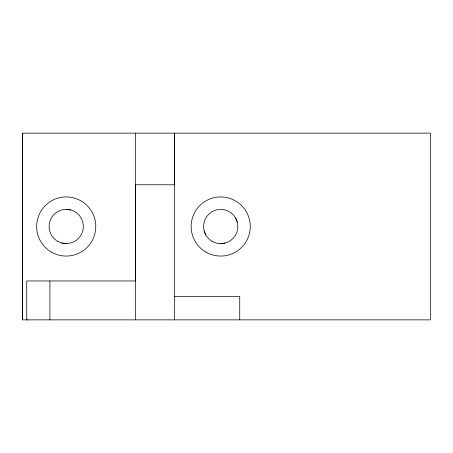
<?xml version="1.0" encoding="UTF-8"?>
<svg xmlns="http://www.w3.org/2000/svg" width="453" height="453" viewBox="0 0 453 453"><rect width="100%" height="100%" fill="white"/><g stroke="black" fill="none" stroke-linecap="round" stroke-linejoin="round"><path stroke-width="0.68" d="M22.65 319.863L22.65 133.137L430.35 133.137L430.35 319.863L22.65 319.863L22.65 133.137M135.487 133.137L135.481 280.962L26.738 280.962L26.738 319.863L27.525 319.863M220.707 243.618L225.135 243.035M174.382 296.522L239.733 296.522L239.733 319.863M66.229 209.388L70.657 209.971M61.801 243.035L66.229 243.618M235.532 217.944L237.242 222.072M204.173 230.928L205.883 235.056M174.382 319.863L174.382 133.137L174.382 184.779L135.481 184.779L135.481 319.863M49.898 280.962L49.898 319.863M57.661 241.268A17.118 17.118 0 0 0 83.335 226.443A17.118 17.118 0 0 0 57.661 211.625A17.118 17.118 0 0 0 57.661 241.268M51.438 252.106A29.564 29.564 0 0 0 95.781 226.5A29.564 29.564 0 0 0 51.438 200.894A29.564 29.564 0 0 0 51.438 252.106M212.146 241.324A17.118 17.118 0 0 0 237.825 226.5A17.118 17.118 0 0 0 212.146 211.676A17.118 17.118 0 0 0 212.146 241.324M205.922 252.106A29.564 29.564 0 0 0 250.271 226.5A29.564 29.564 0 0 0 205.922 200.894A29.564 29.564 0 0 0 205.922 252.106"/></g></svg>
